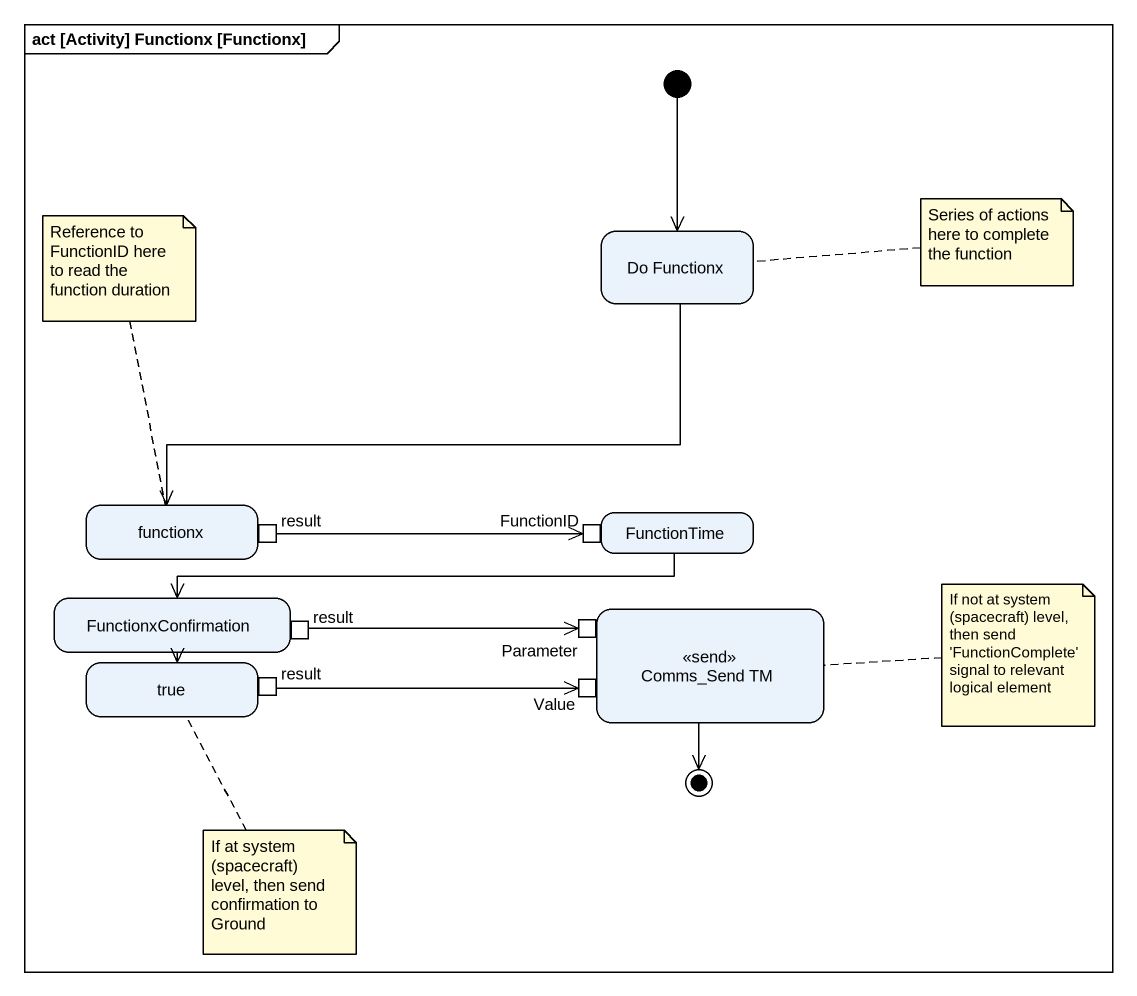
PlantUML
@startuml
mainframe act [Activity] Functionx [Functionx]
hide empty description
state "Do Functionx" as Do_Functionx
state functionx {
  state result <<outputPin>>
}
state FunctionTime {
  state FunctionID <<inputPin>>
}
state FunctionxConfirmation {
  state "result" as result_2 <<outputPin>>
}
state "Comms_Send TM" as Comms_Send_TM <<send>> {
  state Parameter <<inputPin>>
  state Value <<inputPin>>
}
state true {
  state "result" as result_3 <<outputPin>>
}
[*] --> Do_Functionx
Do_Functionx -left-> functionx
result -right-> FunctionID
FunctionTime -left-> FunctionxConfirmation
FunctionxConfirmation --> true
result_2 -right-> Parameter
result_3 -right-> Value
Comms_Send_TM --> [*]
note right of Do_Functionx : Series of actions here to complete the function
note top of functionx : Reference to FunctionID here to read the function duration
note right of Comms_Send_TM : If not at system (spacecraft) level, then send 'FunctionComplete' signal to relevant logical element
note bottom of true : If at system (spacecraft) level, then send confirmation to Ground
@enduml
